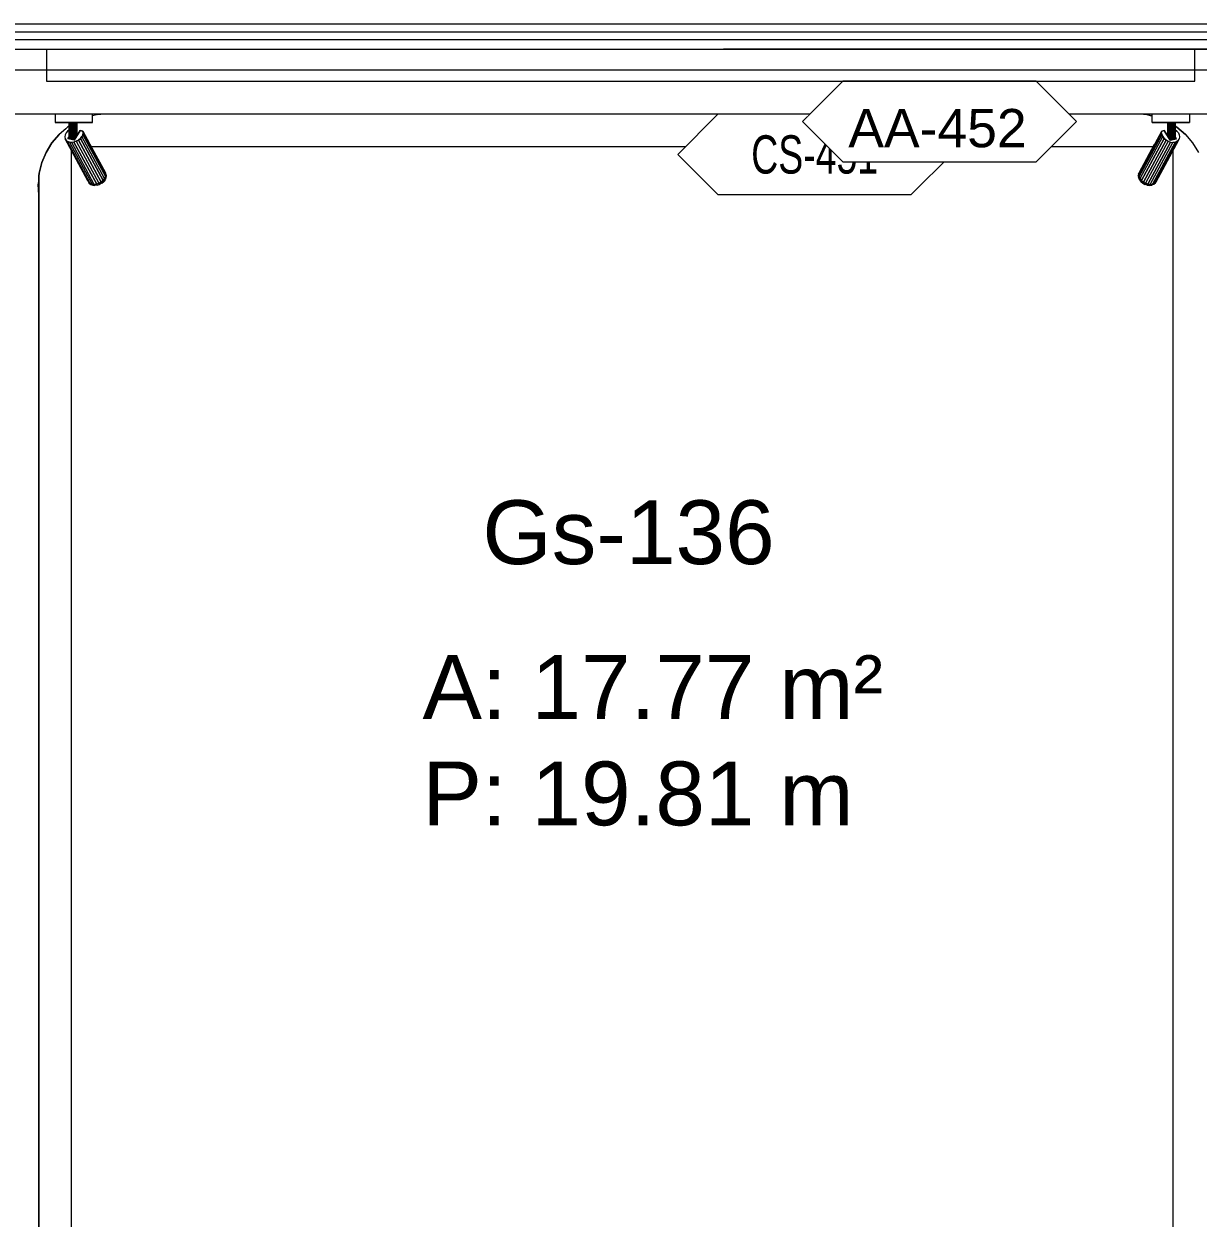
# Model space of a CAD drawing. Header units: centimetres. Extents: x 118932 to 154602, y -32682 to -23521.
# Drawn here: x 140939.3 to 141123.4, y -28438.4 to -28251.3 of the extents above; entities that cross this region are included whole.
import ezdxf
from ezdxf.enums import TextEntityAlignment as Align

# ---------------------------------------------------------------- set-up
doc = ezdxf.new("R2010")
doc.units = ezdxf.units.CM
doc.header["$LTSCALE"] = 50
doc.header["$MEASUREMENT"] = 0
for name, color, linetype, lineweight, true_color in [('GEN_00_BL_Yazı', 7, 'Continuous', 0, 0x4f5250), ('GEN_00_BL_Ölçü Dış', 7, 'Continuous', 5, 0x766a5e), ('GEN_02_TF_Mobilya', 7, 'Continuous', 5, 0x745e3d), ('GEN_05_ML_Alçıpan_giydirme', 7, 'Continuous', 18, 0x7ebab5)]:
    doc.layers.add(name, color=color, linetype=linetype, lineweight=lineweight, true_color=true_color)
doc.layers.add('GEN_02_TF_Halı', color=7, linetype='Continuous', lineweight=5, true_color=0x903373, transparency=0.8)
doc.styles.add('ARIAL', font='arial.ttf')
doc.styles.add('Arial_6', font='arial.ttf', dxfattribs={"height": 59.5325})

# ---------------------------------------------------------------- blocks, each defined once
blk = doc.blocks.new('DUVAR LEVEL 0 C BLOK')
at = {"layer": 'GEN_05_ML_Alçıpan_giydirme'}
blk.add_line((-341, -561.49, 0.01), (118.82, -561.49, 0.01), dxfattribs=at)
at = {"layer": 'GEN_05_ML_Alçıpan_giydirme', "elevation": 0.01}
blk.add_lwpolyline([(-341, -560.24), (118.82, -560.24), (118.82, -562.74), (-341, -562.74)], close=True, dxfattribs=at)
blk = doc.blocks.new('CS-450_1 Headboard Unit _ A-01 - CS-450_1 Headboard Unit _ A-01_3-14660314-TYPE A-01 - MODEL ROOM')
at = {"layer": 'GEN_02_TF_Mobilya'}
for p, q in [((947.5, -24.2), (947.5, -36.9)), ((947.5, -24.2), (947.5, -36.9)), ((947.5, -36.9), (1005.9, -36.9)), ((1005.9, -36.9), (947.5, -36.9)), ((969.6, -59.5), (969.6, -36.9)), ((969.6, -36.9), (969.6, -59.5)), ((969.8, -36.9), (969.8, -63.1)), ((969.8, -63.1), (969.8, -36.9)), ((970.4, -63.3), (970.4, -36.9)), ((970.4, -36.9), (970.4, -63.3)), ((971.3, -63.5), (971.3, -36.9)), ((971.3, -63.5), (971.3, -36.9)), ((972.6, -63.8), (972.6, -36.9)), ((972.6, -36.9), (972.6, -63.8)), ((974, -36.9), (974, -64.2)), ((974, -64.2), (974, -36.9)), ((975.6, -64.5), (975.6, -36.9)), ((975.6, -36.9), (975.6, -64.5)), ((977.1, -36.9), (977.1, -64.9)), ((977.1, -64.9), (977.1, -36.9)), ((978.6, -63.2), (978.6, -36.9)), ((978.6, -36.9), (978.6, -63.2)), ((979.8, -36.9), (979.8, -61.2)), ((979.8, -36.9), (979.8, -61.2)), ((980.8, -36.9), (980.8, -59.6)), ((980.8, -59.6), (980.8, -36.9)), ((981.4, -58.6), (981.4, -36.9)), ((981.4, -36.9), (981.4, -58.6)), ((981.6, -58.3), (981.6, -36.9)), ((981.6, -36.9), (981.6, -58.3)), ((1005.9, -36.9), (1005.9, -24.2)), ((1005.9, -36.9), (1005.9, -24.2)), ((964.8, -53.5), (963.4, -56.5)), ((964.8, -53.5), (963.4, -56.5)), ((967, -50.6), (964.8, -53.5)), ((967, -50.6), (964.8, -53.5)), ((967, -50.6), (969.6, -48.4)), ((969.6, -48.4), (967, -50.6)), ((986.9, -49.6), (977.5, -65)), ((977.5, -65), (986.9, -49.6)), ((981.6, -55.6), (982.3, -57.1)), ((982.3, -57.1), (981.6, -55.6)), ((986.9, -49.6), (990.8, -50.6)), ((990.8, -50.6), (986.9, -49.6)), ((991.3, -53.2), (990.8, -50.6)), ((990.8, -50.6), (1001.4, -70.2)), ((991.3, -53.2), (990.8, -50.6)), ((1001.4, -70.2), (990.8, -50.6)), ((990.8, -56.3), (991.3, -53.2)), ((991.3, -53.2), (990.8, -56.3)), ((1026.8, -119), (991.3, -53.2)), ((1026.8, -119), (991.3, -53.2)), ((963.4, -56.5), (962.9, -59.6)), ((963.4, -56.5), (962.9, -59.6)), ((962.9, -59.6), (963.4, -62.5)), ((962.9, -59.6), (963.4, -62.5)), ((999, -128.3), (963.4, -62.5)), ((999, -128.3), (963.4, -62.5)), ((964.8, -64.9), (963.4, -62.5)), ((963.4, -62.5), (964.8, -64.9)), ((964.8, -64.9), (967.1, -66.8)), ((964.8, -64.9), (1000.4, -130.7)), ((964.8, -64.9), (1000.4, -130.7)), ((964.8, -64.9), (967.1, -66.8)), ((1002.6, -132.6), (967.1, -66.8)), ((1002.6, -132.6), (967.1, -66.8)), ((970, -67.9), (967.1, -66.8)), ((967.1, -66.8), (970, -67.9)), ((967.6, -62.6), (969.3, -59.9)), ((967.6, -62.6), (969.3, -59.9)), ((977.5, -65), (967.6, -62.6)), ((977.5, -65), (967.6, -62.6)), ((969.6, -63.1), (969.6, -60)), ((969.6, -60), (969.6, -63.1)), ((970, -67.9), (1005.6, -133.7)), ((970, -67.9), (1005.6, -133.7)), ((973.5, -68.3), (970, -67.9)), ((970, -67.9), (973.5, -68.3)), ((977.1, -67.9), (973.5, -68.3)), ((977.1, -67.9), (973.5, -68.3)), ((1009, -134.1), (973.5, -68.3)), ((1009, -134.1), (973.5, -68.3)), ((980.8, -66.6), (977.1, -67.9)), ((980.8, -66.6), (977.1, -67.9)), ((1012.7, -133.6), (977.1, -67.9)), ((977.1, -67.9), (1012.7, -133.6)), ((980.8, -66.6), (984.2, -64.7)), ((984.2, -64.7), (980.8, -66.6)), ((980.8, -66.6), (1016.3, -132.4)), ((980.8, -66.6), (1016.3, -132.4)), ((987.1, -62.2), (984.2, -64.7)), ((984.2, -64.7), (987.1, -62.2)), ((1019.7, -130.5), (984.2, -64.7)), ((984.2, -64.7), (1019.7, -130.5)), ((987.1, -62.2), (989.4, -59.3)), ((989.4, -59.3), (987.1, -62.2)), ((987.1, -62.2), (1022.7, -128)), ((1022.7, -128), (987.1, -62.2)), ((990.8, -56.3), (989.4, -59.3)), ((990.8, -56.3), (989.4, -59.3)), ((1024.9, -125.1), (989.4, -59.3)), ((1024.9, -125.1), (989.4, -59.3)), ((990.8, -56.3), (1026.3, -122)), ((990.8, -56.3), (1026.3, -122)), ((1001.7, -70.7), (1001.4, -70.2)), ((1001.7, -70.7), (1001.4, -70.2)), ((1001.9, -71.1), (1001.7, -70.7)), ((1001.9, -71.1), (1001.7, -70.7)), ((1002, -71.2), (1001.9, -71.1)), ((1002, -71.2), (1001.9, -71.1)), ((1026.3, -116.1), (1002, -71.2)), ((1002, -71.2), (1026.3, -116.1)), ((999, -128.3), (1000.4, -130.7)), ((999, -128.3), (1000.4, -130.7)), ((999.3, -128.9), (999.9, -130.1)), ((999.9, -130.1), (999.3, -128.9)), ((999.9, -130.1), (1001.4, -132.5)), ((999.9, -130.1), (1001.4, -132.5)), ((1002.6, -132.6), (1000.4, -130.7)), ((1000.4, -130.7), (1002.6, -132.6)), ((1019.7, -130.5), (1016.3, -132.4)), ((1019.7, -130.5), (1016.3, -132.4)), ((1019.9, -130.8), (1016.5, -132.7)), ((1016.5, -132.7), (1019.9, -130.8)), ((1022.7, -128), (1019.7, -130.5)), ((1022.7, -128), (1019.7, -130.5)), ((1022.8, -128.3), (1019.9, -130.8)), ((1022.8, -128.3), (1019.9, -130.8)), ((1020.7, -132.3), (1019.9, -130.8)), ((1020.7, -132.3), (1019.9, -130.8)), ((1023.7, -129.8), (1020.7, -132.3)), ((1020.7, -132.3), (1023.7, -129.8)), ((1024.9, -125.1), (1022.7, -128)), ((1024.9, -125.1), (1022.7, -128)), ((1022.8, -128.3), (1025.1, -125.4)), ((1025.1, -125.4), (1022.8, -128.3)), ((1022.8, -128.3), (1023.7, -129.8)), ((1022.8, -128.3), (1023.7, -129.8)), ((1025.9, -126.9), (1023.7, -129.8)), ((1025.9, -126.9), (1023.7, -129.8)), ((1024.9, -125.1), (1026.3, -122)), ((1026.3, -122), (1024.9, -125.1)), ((1025.1, -125.4), (1026.5, -122.3)), ((1026.5, -122.3), (1025.1, -125.4)), ((1025.9, -126.9), (1025.1, -125.4)), ((1025.1, -125.4), (1025.9, -126.9)), ((1027.3, -123.9), (1025.9, -126.9)), ((1027.3, -123.9), (1025.9, -126.9)), ((1026.3, -116.1), (1026.8, -119)), ((1026.8, -119), (1026.3, -116.1)), ((1026.8, -119), (1026.3, -122)), ((1026.8, -119), (1026.3, -122)), ((1027, -119.3), (1026.5, -116.4)), ((1027.3, -117.9), (1026.5, -116.4)), ((1027.3, -117.9), (1026.5, -116.4)), ((1026.5, -116.4), (1027, -119.3)), ((1026.5, -122.3), (1027, -119.3)), ((1027, -119.3), (1026.5, -122.3)), ((1027.3, -123.9), (1026.5, -122.3)), ((1026.5, -122.3), (1027.3, -123.9)), ((1027.8, -120.8), (1027, -119.3)), ((1027, -119.3), (1027.8, -120.8)), ((1027.3, -117.9), (1027.8, -120.8)), ((1027.3, -117.9), (1027.8, -120.8)), ((1027.8, -120.8), (1027.3, -123.9)), ((1027.8, -120.8), (1027.3, -123.9)), ((1000.5, -131), (1001.4, -132.5)), ((1001.4, -132.5), (1000.5, -131)), ((1002.8, -132.9), (1000.5, -131)), ((1002.8, -132.9), (1000.5, -131)), ((1001.4, -132.5), (1003.6, -134.4)), ((1001.4, -132.5), (1003.6, -134.4)), ((1002.6, -132.6), (1005.6, -133.7)), ((1002.6, -132.6), (1005.6, -133.7)), ((1002.8, -132.9), (1003.6, -134.4)), ((1003.6, -134.4), (1002.8, -132.9)), ((1005.7, -134), (1002.8, -132.9)), ((1002.8, -132.9), (1005.7, -134)), ((1003.6, -134.4), (1006.6, -135.5)), ((1003.6, -134.4), (1006.6, -135.5)), ((1009, -134.1), (1005.6, -133.7)), ((1009, -134.1), (1005.6, -133.7)), ((1005.7, -134), (1006.6, -135.5)), ((1006.6, -135.5), (1005.7, -134)), ((1009.2, -134.4), (1005.7, -134)), ((1009.2, -134.4), (1005.7, -134)), ((1006.6, -135.5), (1010, -135.9)), ((1010, -135.9), (1006.6, -135.5)), ((1009, -134.1), (1012.7, -133.6)), ((1012.7, -133.6), (1009, -134.1)), ((1009.2, -134.4), (1012.8, -133.9)), ((1012.8, -133.9), (1009.2, -134.4)), ((1009.2, -134.4), (1010, -135.9)), ((1009.2, -134.4), (1010, -135.9)), ((1013.7, -135.5), (1010, -135.9)), ((1013.7, -135.5), (1010, -135.9)), ((1012.7, -133.6), (1016.3, -132.4)), ((1016.3, -132.4), (1012.7, -133.6)), ((1016.5, -132.7), (1012.8, -133.9)), ((1016.5, -132.7), (1012.8, -133.9)), ((1013.7, -135.5), (1012.8, -133.9)), ((1013.7, -135.5), (1012.8, -133.9)), ((1013.7, -135.5), (1017.3, -134.2)), ((1013.7, -135.5), (1017.3, -134.2)), ((1016.5, -132.7), (1017.3, -134.2)), ((1016.5, -132.7), (1017.3, -134.2)), ((1020.7, -132.3), (1017.3, -134.2)), ((1020.7, -132.3), (1017.3, -134.2))]:
    blk.add_line(p, q, dxfattribs=at)
blk = doc.blocks.new('CS-450_1 Headboard Unit _ A-01 - CS-450_1 Headboard Unit _ A-01_3-V386-TYPE A-01 - MODEL ROOM')
at = {"layer": 'GEN_02_TF_Mobilya'}
for p, q in [((947.5, -24.2), (947.5, -36.9)), ((947.5, -24.2), (947.5, -36.9)), ((947.5, -36.9), (1005.9, -36.9)), ((1005.9, -36.9), (947.5, -36.9)), ((969.6, -59.5), (969.6, -36.9)), ((969.6, -36.9), (969.6, -59.5)), ((969.8, -36.9), (969.8, -63.1)), ((969.8, -63.1), (969.8, -36.9)), ((970.4, -63.3), (970.4, -36.9)), ((970.4, -36.9), (970.4, -63.3)), ((971.3, -63.5), (971.3, -36.9)), ((971.3, -63.5), (971.3, -36.9)), ((972.6, -63.8), (972.6, -36.9)), ((972.6, -36.9), (972.6, -63.8)), ((974, -36.9), (974, -64.2)), ((974, -64.2), (974, -36.9)), ((975.6, -64.5), (975.6, -36.9)), ((975.6, -36.9), (975.6, -64.5)), ((977.1, -36.9), (977.1, -64.9)), ((977.1, -64.9), (977.1, -36.9)), ((978.6, -63.2), (978.6, -36.9)), ((978.6, -36.9), (978.6, -63.2)), ((979.8, -36.9), (979.8, -60.8)), ((979.8, -36.9), (979.8, -60.8)), ((980.8, -36.9), (980.8, -59.6)), ((980.8, -59.6), (980.8, -36.9)), ((981.4, -58.6), (981.4, -36.9)), ((981.4, -36.9), (981.4, -58.6)), ((981.6, -58.3), (981.6, -37.1)), ((981.6, -37.1), (981.6, -58.3)), ((1005.9, -36.9), (1005.9, -24.2)), ((1005.9, -36.9), (1005.9, -24.2)), ((964.8, -53.5), (963.4, -56.5)), ((964.8, -53.5), (963.4, -56.5)), ((967, -50.6), (964.8, -53.5)), ((967, -50.6), (964.8, -53.5)), ((967, -50.6), (969.6, -48.4)), ((969.6, -48.4), (967, -50.6)), ((986.9, -49.6), (977.5, -65)), ((977.5, -65), (986.9, -49.6)), ((981.6, -55.6), (982.3, -57.1)), ((982.3, -57.1), (981.6, -55.6)), ((986.9, -49.6), (990.8, -50.6)), ((990.8, -50.6), (986.9, -49.6)), ((991.3, -53.2), (990.8, -50.6)), ((1001.4, -70.2), (990.8, -50.6)), ((991.3, -53.2), (990.8, -50.6)), ((990.8, -50.6), (1001.4, -70.2)), ((990.8, -56.3), (991.3, -53.2)), ((991.3, -53.2), (990.8, -56.3)), ((1026.8, -119), (991.3, -53.2)), ((1026.8, -119), (991.3, -53.2)), ((963.4, -56.5), (962.9, -59.6)), ((963.4, -56.5), (962.9, -59.6)), ((962.9, -59.6), (963.4, -62.5)), ((962.9, -59.6), (963.4, -62.5)), ((999, -128.3), (963.4, -62.5)), ((999, -128.3), (963.4, -62.5)), ((964.8, -64.9), (963.4, -62.5)), ((963.4, -62.5), (964.8, -64.9)), ((964.8, -64.9), (967.1, -66.8)), ((964.8, -64.9), (1000.4, -130.7)), ((964.8, -64.9), (1000.4, -130.7)), ((964.8, -64.9), (967.1, -66.8)), ((1002.6, -132.6), (967.1, -66.8)), ((1002.6, -132.6), (967.1, -66.8)), ((970, -67.9), (967.1, -66.8)), ((967.1, -66.8), (970, -67.9)), ((967.6, -62.6), (969.3, -59.9)), ((967.6, -62.6), (969.3, -59.9)), ((977.5, -65), (967.6, -62.6)), ((977.5, -65), (967.6, -62.6)), ((969.6, -63.1), (969.6, -60)), ((969.6, -60), (969.6, -63.1)), ((970, -67.9), (973.5, -68.3)), ((970, -67.9), (1005.6, -133.7)), ((970, -67.9), (1005.6, -133.7)), ((973.5, -68.3), (970, -67.9)), ((977.1, -67.9), (973.5, -68.3)), ((977.1, -67.9), (973.5, -68.3)), ((1009, -134.1), (973.5, -68.3)), ((1009, -134.1), (973.5, -68.3)), ((980.8, -66.6), (977.1, -67.9)), ((980.8, -66.6), (977.1, -67.9)), ((1012.7, -133.6), (977.1, -67.9)), ((977.1, -67.9), (1012.7, -133.6)), ((980.8, -66.6), (984.2, -64.7)), ((984.2, -64.7), (980.8, -66.6)), ((980.8, -66.6), (1016.3, -132.4)), ((980.8, -66.6), (1016.3, -132.4)), ((984.2, -64.7), (987.1, -62.2)), ((987.1, -62.2), (984.2, -64.7)), ((984.2, -64.7), (1019.7, -130.5)), ((1019.7, -130.5), (984.2, -64.7)), ((987.1, -62.2), (989.4, -59.3)), ((989.4, -59.3), (987.1, -62.2)), ((1022.7, -128), (987.1, -62.2)), ((987.1, -62.2), (1022.7, -128)), ((990.8, -56.3), (989.4, -59.3)), ((990.8, -56.3), (989.4, -59.3)), ((1024.9, -125.1), (989.4, -59.3)), ((1024.9, -125.1), (989.4, -59.3)), ((990.8, -56.3), (1026.3, -122)), ((990.8, -56.3), (1026.3, -122)), ((1001.7, -70.7), (1001.4, -70.2)), ((1001.7, -70.7), (1001.4, -70.2)), ((1001.9, -71.1), (1001.7, -70.7)), ((1001.9, -71.1), (1001.7, -70.7)), ((1002, -71.2), (1001.9, -71.1)), ((1002, -71.2), (1001.9, -71.1)), ((1026.3, -116.1), (1002, -71.2)), ((1002, -71.2), (1026.3, -116.1)), ((999, -128.3), (1000.4, -130.7)), ((999, -128.3), (1000.4, -130.7)), ((999.1, -128.6), (999.9, -130)), ((999.9, -130), (999.1, -128.6)), ((999.9, -130.1), (1001.4, -132.5)), ((999.9, -130.1), (1001.4, -132.5)), ((1002.6, -132.6), (1000.4, -130.7)), ((1000.4, -130.7), (1002.6, -132.6)), ((1019.7, -130.5), (1016.3, -132.4)), ((1019.7, -130.5), (1016.3, -132.4)), ((1019.9, -130.8), (1016.5, -132.7)), ((1016.5, -132.7), (1019.9, -130.8)), ((1022.7, -128), (1019.7, -130.5)), ((1022.7, -128), (1019.7, -130.5)), ((1022.8, -128.3), (1019.9, -130.8)), ((1022.8, -128.3), (1019.9, -130.8)), ((1020.7, -132.3), (1019.9, -130.8)), ((1020.7, -132.3), (1019.9, -130.8)), ((1023.7, -129.8), (1020.7, -132.3)), ((1020.7, -132.3), (1023.7, -129.8)), ((1024.9, -125.1), (1022.7, -128)), ((1024.9, -125.1), (1022.7, -128)), ((1025.1, -125.4), (1022.8, -128.3)), ((1022.8, -128.3), (1025.1, -125.4)), ((1022.8, -128.3), (1023.7, -129.8)), ((1022.8, -128.3), (1023.7, -129.8)), ((1025.9, -126.9), (1023.7, -129.8)), ((1025.9, -126.9), (1023.7, -129.8)), ((1024.9, -125.1), (1026.3, -122)), ((1026.3, -122), (1024.9, -125.1)), ((1026.5, -122.3), (1025.1, -125.4)), ((1025.1, -125.4), (1026.5, -122.3)), ((1025.9, -126.9), (1025.1, -125.4)), ((1025.1, -125.4), (1025.9, -126.9)), ((1027.3, -123.9), (1025.9, -126.9)), ((1027.3, -123.9), (1025.9, -126.9)), ((1026.8, -119), (1026.3, -116.1)), ((1026.3, -116.1), (1026.8, -119)), ((1026.8, -119), (1026.3, -122)), ((1026.8, -119), (1026.3, -122)), ((1026.5, -116.4), (1027, -119.3)), ((1027, -119.3), (1026.5, -116.4)), ((1027.3, -117.9), (1026.5, -116.4)), ((1027.3, -117.9), (1026.5, -116.4)), ((1027, -119.3), (1026.5, -122.3)), ((1026.5, -122.3), (1027, -119.3)), ((1027.3, -123.9), (1026.5, -122.3)), ((1026.5, -122.3), (1027.3, -123.9)), ((1027.8, -120.8), (1027, -119.3)), ((1027, -119.3), (1027.8, -120.8)), ((1027.3, -117.9), (1027.8, -120.8)), ((1027.3, -117.9), (1027.8, -120.8)), ((1027.8, -120.8), (1027.3, -123.9)), ((1027.8, -120.8), (1027.3, -123.9)), ((1002.8, -132.9), (1000.5, -131)), ((1000.5, -131), (1001.4, -132.5)), ((1001.4, -132.5), (1000.5, -131)), ((1002.8, -132.9), (1000.5, -131)), ((1001.4, -132.5), (1003.6, -134.4)), ((1001.4, -132.5), (1003.6, -134.4)), ((1002.6, -132.6), (1005.6, -133.7)), ((1002.6, -132.6), (1005.6, -133.7)), ((1002.8, -132.9), (1005.7, -134)), ((1002.8, -132.9), (1003.6, -134.4)), ((1003.6, -134.4), (1002.8, -132.9)), ((1005.7, -134), (1002.8, -132.9)), ((1003.6, -134.4), (1006.6, -135.5)), ((1003.6, -134.4), (1006.6, -135.5)), ((1009, -134.1), (1005.6, -133.7)), ((1009, -134.1), (1005.6, -133.7)), ((1009.2, -134.4), (1005.7, -134)), ((1005.7, -134), (1006.6, -135.5)), ((1006.6, -135.5), (1005.7, -134)), ((1009.2, -134.4), (1005.7, -134)), ((1010, -135.9), (1006.6, -135.5)), ((1006.6, -135.5), (1010, -135.9)), ((1009, -134.1), (1012.7, -133.6)), ((1012.7, -133.6), (1009, -134.1)), ((1012.8, -133.9), (1009.2, -134.4)), ((1009.2, -134.4), (1012.8, -133.9)), ((1009.2, -134.4), (1010, -135.9)), ((1009.2, -134.4), (1010, -135.9)), ((1013.7, -135.5), (1010, -135.9)), ((1013.7, -135.5), (1010, -135.9)), ((1012.7, -133.6), (1016.3, -132.4)), ((1016.3, -132.4), (1012.7, -133.6)), ((1016.5, -132.7), (1012.8, -133.9)), ((1016.5, -132.7), (1012.8, -133.9)), ((1013.7, -135.5), (1012.8, -133.9)), ((1013.7, -135.5), (1012.8, -133.9)), ((1013.7, -135.5), (1017.3, -134.2)), ((1013.7, -135.5), (1017.3, -134.2)), ((1016.5, -132.7), (1017.3, -134.2)), ((1016.5, -132.7), (1017.3, -134.2)), ((1020.7, -132.3), (1017.3, -134.2)), ((1020.7, -132.3), (1017.3, -134.2))]:
    blk.add_line(p, q, dxfattribs=at)
blk = doc.blocks.new('FFE-Tag')
at = {"color": 0}
blk.add_wipeout([(-8.761, 0), (-6.189, 2.572), (6.189, 2.572), (8.761, 0), (6.189, -2.572), (-6.189, -2.572)], dxfattribs=at).dxf.layer = 'GEN_00_BL_Yazı'
at = {"layer": 'GEN_00_BL_Yazı', "color": 0}
for p, q in [((-8.761, 0), (-6.189, 2.572)), ((6.189, 2.572), (-6.189, 2.572)), ((8.761, 0), (6.189, 2.572)), ((-8.761, 0), (-6.189, -2.572)), ((8.761, 0), (6.189, -2.572)), ((-6.189, -2.572), (6.189, -2.572))]:
    blk.add_line(p, q, dxfattribs=at)
blk = doc.blocks.new('CS-451_290x120x214_HeadboardUnit_Bed')
at = {"layer": 'GEN_02_TF_Mobilya'}
for p, q in [((144.78, -3.18), (-144.78, -3.18)), ((144.78, -3.18), (-144.78, -3.18)), ((-144.78, -10.16), (144.78, -10.16)), ((-144.78, -10.16), (144.78, -10.16)), ((-82.75, -10.34), (-83.06, -10.42)), ((-83.06, -10.42), (-82.75, -10.34)), ((-82.2, -10.2), (-82.75, -10.34)), ((-82.75, -10.34), (-82.2, -10.2)), ((-81.71, -10.16), (-82.2, -10.2)), ((-82.2, -10.2), (-81.71, -10.16)), ((82.2, -10.2), (81.71, -10.16)), ((81.71, -10.16), (82.2, -10.2)), ((82.2, -10.2), (83.06, -10.42)), ((82.2, -10.2), (83.06, -10.42)), ((-86.95, -12.21), (-88.27, -13.34)), ((-88.27, -13.34), (-86.95, -12.21)), ((-86.69, -12.05), (-86.95, -12.21)), ((-86.95, -12.21), (-86.69, -12.05)), ((86.69, -12.05), (86.95, -12.21)), ((86.69, -12.05), (86.95, -12.21)), ((86.95, -12.21), (87.24, -12.46)), ((86.95, -12.21), (87.24, -12.46)), ((87.24, -12.46), (88.26, -13.34)), ((87.24, -12.46), (88.26, -13.34)), ((-89.39, -14.65), (-90.3, -16.13)), ((-89.39, -14.65), (-90.3, -16.13)), ((-88.27, -13.34), (-89.39, -14.65)), ((-88.27, -13.34), (-89.39, -14.65)), ((88.26, -13.34), (89.39, -14.65)), ((89.39, -14.65), (88.26, -13.34)), ((89.39, -14.65), (90.3, -16.13)), ((90.3, -16.13), (89.39, -14.65)), ((-86.36, -208.28), (-86.36, -15.74)), ((-86.36, -208.28), (-86.36, -15.74)), ((-82.79, -15.24), (-83.25, -15.24)), ((-82.79, -15.24), (-83.25, -15.24)), ((83.25, -15.24), (-82.79, -15.24)), ((83.25, -15.24), (-82.79, -15.24)), ((86.36, -15.77), (86.36, -208.28)), ((90.3, -16.13), (90.98, -17.72)), ((90.98, -17.72), (90.3, -16.13)), ((90.98, -17.72), (91.4, -19.4)), ((91.4, -19.4), (90.98, -17.72)), ((91.4, -19.4), (91.44, -19.89)), ((91.44, -19.89), (91.4, -19.4)), ((91.44, -19.89), (91.44, -22.86)), ((91.44, -22.86), (91.44, -19.89)), ((91.44, -19.89), (91.55, -21.13)), ((91.44, -19.89), (91.44, -22.86)), ((91.44, -22.86), (91.55, -21.13)), ((91.44, -200.66), (91.44, -22.86)), ((91.44, -22.86), (91.44, -200.66)), ((86.36, -77.86), (86.36, -114.55))]:
    blk.add_line(p, q, dxfattribs=at)
blk.add_lwpolyline([(-144.78, 0), (-144.78, -3.18), (-144.78, -3.18), (-144.78, -10.16), (-144.78, -3.18), (-144.78, -3.18), (-144.78, 0), (144.78, 0), (144.78, -10.16)], dxfattribs=at)
at = {"extrusion": (0, 0, -1), "xscale": -0.1000000000000001, "yscale": 0.1000000000000001, "zscale": -0.1000000000000001}
blk.add_blockref('CS-450_1 Headboard Unit _ A-01 - CS-450_1 Headboard Unit _ A-01_3-V386-TYPE A-01 - MODEL ROOM', (183.65, -7.74), dxfattribs=at)
at = {"xscale": -0.1, "yscale": 0.1, "zscale": 0.1}
blk.add_blockref('CS-450_1 Headboard Unit _ A-01 - CS-450_1 Headboard Unit _ A-01_3-14660314-TYPE A-01 - MODEL ROOM', (183.65, -7.74), dxfattribs=at)
at = {"layer": 'GEN_00_BL_Yazı', "style": 'Arial_6', "width": 0.7}
blk.add_attdef('KOD', text='', height=6, dxfattribs=at).set_placement((56.36, -201.98), align=Align.MIDDLE_CENTER)
at = {"layer": 'GEN_00_BL_Yazı', "xscale": -2.448801272789174, "yscale": 2.448801272789174, "zscale": 2.448801272789174, "rotation": 180}
blk.add_blockref('FFE-Tag', (-30.15, -16.46), dxfattribs=at)
at = {"layer": 'GEN_00_BL_Yazı', "style": 'Arial_6', "width": 0.7}
blk.add_attdef('KOD_1', text='', height=6, dxfattribs=at).set_placement((-30.15, -16.46), align=Align.MIDDLE_CENTER)
blk = doc.blocks.new('AA-452')
at = {"layer": 'GEN_00_BL_Yazı', "xscale": 2.448801272789174, "yscale": 2.448801272789174, "zscale": 2.448801272789174}
blk.add_blockref('FFE-Tag', (50, 0), dxfattribs=at)
blk.add_lwpolyline([(-90, 6.3), (90, 6.3), (90, 11.3), (-90, 11.3)], close=True)
at = {"layer": 'GEN_00_BL_Yazı', "insert": (49.68, -1.08), "char_height": 6, "attachment_point": 5, "style": 'Arial_6'}
blk.add_mtext('AA-452', dxfattribs=at)
blk = doc.blocks.new('PPBamako_Cblok_Tefris')
at = {"layer": 'GEN_02_TF_Halı', "elevation": 0}
blk.add_lwpolyline([(-273.87, -979.3), (-273.94, -764.3), (-578.94, -764.4), (-578.87, -979.39)], close=True, dxfattribs=at)
ref = blk.add_blockref('CS-451_290x120x214_HeadboardUnit_Bed', (-442.25, -764.39, 0.01), dxfattribs=dict(xscale=-1))
ref.add_attrib('KOD_1', 'CS-451', dxfattribs={"layer": 'GEN_00_BL_Yazı', "height": 6, "style": 'Arial_6', "width": 0.7}).set_placement((-412.09, -780.85, 0.01), align=Align.MIDDLE_CENTER)
at = {"layer": 'GEN_02_TF_Mobilya'}
blk.add_blockref('AA-452', (-442.52, -775.69, 0.01), dxfattribs=at)
blk = doc.blocks.new('TEFRISLI MAHAL LEVEL 0 C BLOK')
at = {"layer": 'GEN_00_BL_Yazı', "transparency": 33554687, "insert": (-502.68, -335.17, 0), "char_height": 10, "width": 55.978, "attachment_point": 1, "style": 'ARIAL'}
blk.add_mtext('Gs-136', dxfattribs=at)
at = {"layer": 'GEN_00_BL_Yazı', "transparency": 33554687, "insert": (-293.29, -386.24, 0), "char_height": 10, "attachment_point": 9, "style": 'ARIAL'}
blk.add_mtext_dynamic_manual_height_columns('\\A1;\\pxi-3,l4,ql,t4;A: 17.77 m²\\PP: 19.81 m', width=228.7768, gutter_width=8.33, heights=[129.13], dxfattribs=at)

msp = doc.modelspace()

# ---------------------------------------------------------------- block references
msp.add_blockref('DUVAR LEVEL 0 C BLOK', (141177.84, -27691.02, 0))

# ---------------------------------------------------------------- next in the draw order: block references
msp.add_blockref('PPBamako_Cblok_Tefris', (141475.35, -27490.86, 0))

# ---------------------------------------------------------------- next in the draw order: block references
at = {"layer": 'GEN_00_BL_Ölçü Dış'}
msp.add_blockref('TEFRISLI MAHAL LEVEL 0 C BLOK', (141513.86, -27990.73, 0), dxfattribs=at)

doc.saveas('drawing.dxf')
